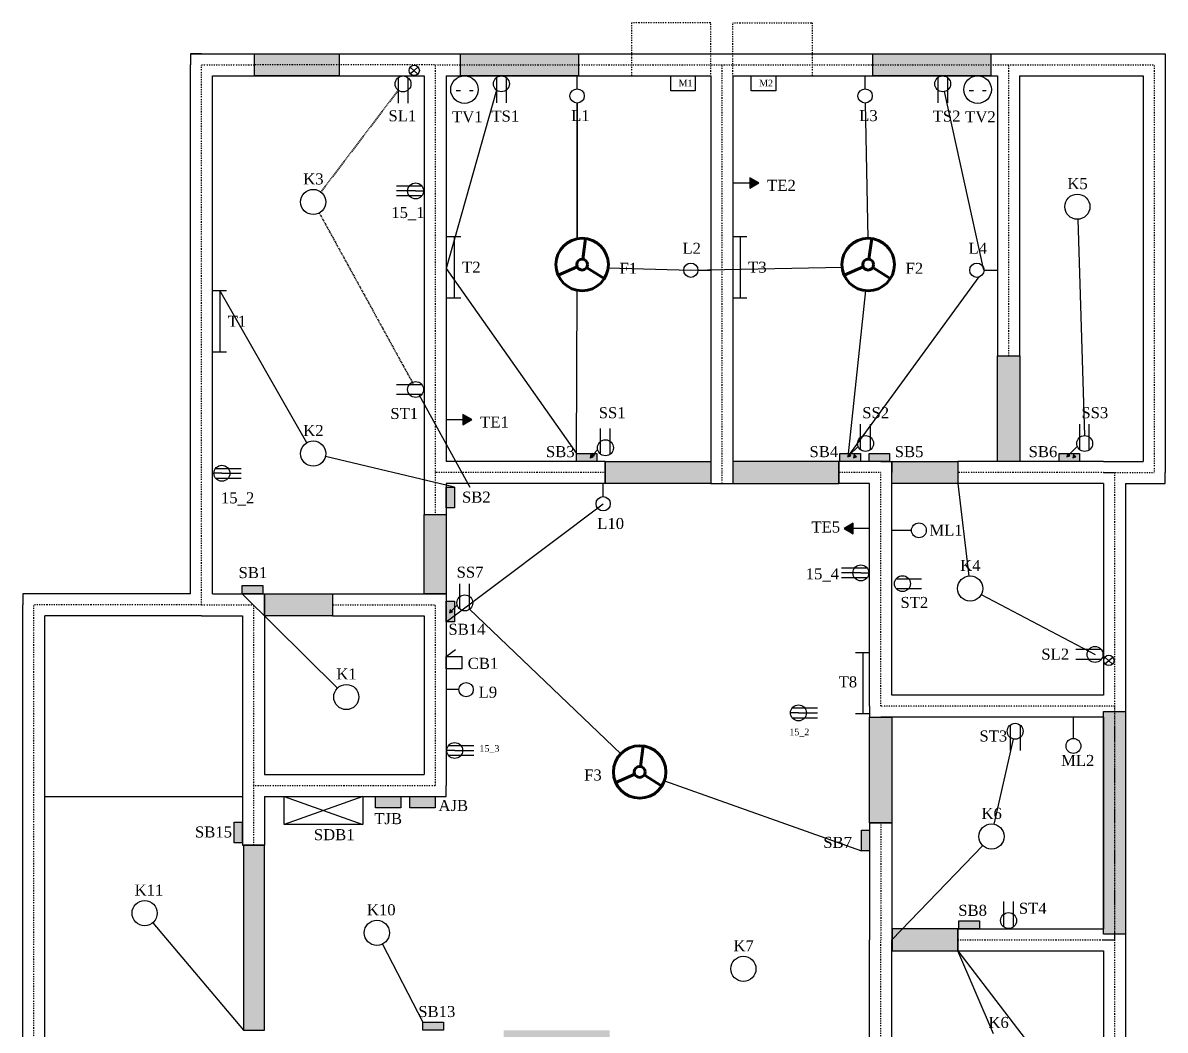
# Model space of a CAD drawing. Header units: inches. Extents: x -1325 to 3116, y -95 to 942.
# Drawn here: x 866 to 1384, y 389 to 846 of the extents above; entities that cross this region are included whole.
import ezdxf

# ---------------------------------------------------------------- set-up
doc = ezdxf.new("R2010")
doc.units = ezdxf.units.IN
doc.header["$MEASUREMENT"] = 0
doc.linetypes.add('DASHED', pattern=[0.75, 0.5, -0.25])
doc.linetypes.add('DOT', pattern=[0.25, 0, -0.25])

msp = doc.modelspace()

# ---------------------------------------------------------------- hatches: boundary and pattern name
h = msp.add_hatch(color=63)
h.set_gradient(color1=(152, 176, 79), color2=(174, 193, 118), one_color=1, tint=0.61, name='SPHERICAL')
h.paths.add_polyline_path([(971.16, 831.57), (1009.66, 831.57), (1009.66, 821.57), (971.16, 821.57)])
h.paths.add_polyline_path([(1064.59, 831.57), (1118.16, 831.57), (1118.16, 821.57), (1064.59, 821.57)])
h.paths.add_polyline_path([(1251.53, 831.57), (1305.09, 831.57), (1305.09, 821.57), (1251.53, 821.57)])
h = msp.add_hatch(color=256)
h.set_gradient(one_color=1, tint=1)
h.paths.add_polyline_path([(1199.94, 772.94), (1195.83, 775.31), (1195.83, 770.57)])
h = msp.add_hatch(color=256)
h.set_gradient(color1=(7, 8, 8), color2=(28, 33, 33), one_color=1, tint=0.12, name='SPHERICAL')
h.paths.add_polyline_path([(1199.94, 772.94), (1195.83, 775.31), (1195.83, 770.57)])
h = msp.add_hatch(color=256)
h.set_gradient(color1=(186, 167, 69), color2=(201, 186, 110), one_color=1, tint=0.61, name='SPHERICAL')
h.paths.add_polyline_path([(1308.16, 694.57), (1318.21, 694.57), (1318.21, 646.57), (1308.16, 646.57)])
h = msp.add_hatch(color=256)
h.set_gradient(one_color=1, tint=1)
h.paths.add_polyline_path([(1069.79, 665.56), (1065.69, 667.93), (1065.69, 663.19)])
h = msp.add_hatch(color=256)
h.set_gradient(color1=(7, 8, 8), color2=(28, 33, 33), one_color=1, tint=0.12, name='SPHERICAL')
h.paths.add_polyline_path([(1069.79, 665.56), (1065.69, 667.93), (1065.69, 663.19)])
h = msp.add_hatch(color=256)
h.set_gradient(color1=(131, 145, 143), color2=(117, 132, 130), one_color=1, tint=0.49, name='SPHERICAL')
h.paths.add_polyline_path([(1117.18, 650.25), (1126.5, 650.25), (1126.5, 646.57), (1117.18, 646.57)])
h = msp.add_hatch(color=256)
h.set_gradient(color1=(7, 8, 8), color2=(28, 33, 33), one_color=1, tint=0.12, name='SPHERICAL')
h.paths.add_polyline_path([(1123.68, 649.72), (1123.37, 648.3), (1124.75, 648.74)])
h = msp.add_hatch(color=256)
h.set_gradient(color1=(7, 8, 8), color2=(28, 33, 33), one_color=1, tint=0.12, name='SPHERICAL')
h.paths.add_polyline_path([(1124.27, 650.25), (1123.95, 648.83), (1125.33, 649.27)])
h = msp.add_hatch(color=256)
h.set_gradient(color1=(131, 145, 143), color2=(117, 132, 130), one_color=1, tint=0.49, name='SPHERICAL')
h.paths.add_polyline_path([(1236.68, 650.25), (1246, 650.25), (1246, 646.57), (1236.68, 646.57)])
h = msp.add_hatch(color=256)
h.set_gradient(color1=(7, 8, 8), color2=(28, 33, 33), one_color=1, tint=0.12, name='SPHERICAL')
h.paths.add_polyline_path([(1240.54, 650.1), (1240.23, 648.68), (1241.61, 649.12)])
h = msp.add_hatch(color=256)
h.set_gradient(color1=(7, 8, 8), color2=(28, 33, 33), one_color=1, tint=0.12, name='SPHERICAL')
h.paths.add_polyline_path([(1243.18, 649.72), (1242.87, 648.3), (1244.25, 648.74)])
h = msp.add_hatch(color=256)
h.set_gradient(color1=(131, 145, 143), color2=(117, 132, 130), one_color=1, tint=0.49, name='SPHERICAL')
h.paths.add_polyline_path([(1249.91, 650.25), (1259.23, 650.25), (1259.23, 646.57), (1249.91, 646.57)])
h = msp.add_hatch(color=256)
h.set_gradient(color1=(131, 145, 143), color2=(117, 132, 130), one_color=1, tint=0.49, name='SPHERICAL')
h.paths.add_polyline_path([(1336.05, 650.25), (1345.37, 650.25), (1345.37, 646.57), (1336.05, 646.57)])
h = msp.add_hatch(color=256)
h.set_gradient(color1=(7, 8, 8), color2=(28, 33, 33), one_color=1, tint=0.12, name='SPHERICAL')
h.paths.add_polyline_path([(1339.91, 650.1), (1339.6, 648.68), (1340.98, 649.12)])
h = msp.add_hatch(color=256)
h.set_gradient(color1=(7, 8, 8), color2=(28, 33, 33), one_color=1, tint=0.12, name='SPHERICAL')
h.paths.add_polyline_path([(1342.56, 649.72), (1342.24, 648.3), (1343.62, 648.74)])
h = msp.add_hatch(color=256)
h.set_gradient(color1=(186, 167, 69), color2=(201, 186, 110), one_color=1, tint=0.61, name='SPHERICAL')
h.paths.add_polyline_path([(1130.16, 646.57), (1178.16, 646.57), (1178.16, 636.57), (1130.16, 636.57)])
h = msp.add_hatch(color=256)
h.set_gradient(color1=(186, 167, 69), color2=(171, 153, 63), one_color=1, tint=0.46, name='SPHERICAL')
h.paths.add_polyline_path([(1188.16, 636.57), (1236.16, 636.57), (1236.16, 646.57), (1188.16, 646.57)])
h = msp.add_hatch(color=256)
h.set_gradient(color1=(186, 167, 69), color2=(201, 186, 110), one_color=1, tint=0.61, name='SPHERICAL')
h.paths.add_polyline_path([(1260.16, 646.57), (1290.16, 646.57), (1290.16, 636.57), (1260.16, 636.57)])
h = msp.add_hatch(color=256)
h.set_gradient(color1=(131, 145, 143), color2=(117, 132, 130), one_color=1, tint=0.49, name='SPHERICAL')
h.paths.add_polyline_path([(1061.83, 634.9), (1061.83, 625.58), (1058.16, 625.58), (1058.16, 634.9)])
h = msp.add_hatch(color=256)
h.set_gradient(color1=(186, 167, 69), color2=(201, 186, 110), one_color=1, tint=0.61, name='SPHERICAL')
h.paths.add_polyline_path([(1048.16, 622.57), (1058.16, 622.57), (1058.16, 586.57), (1048.16, 586.57)])
h.paths.add_polyline_path([(1006.54, 576.57), (975.79, 576.57), (975.79, 586.57), (1006.54, 586.57)])
h.paths.add_polyline_path([(975.79, 472.57), (966.16, 472.57), (966.16, 388.57), (975.79, 388.57)])
h.paths.add_polyline_path([(1084.16, 388.57), (1132.21, 388.57), (1132.21, 378.57), (1084.16, 378.57)])
h.paths.add_polyline_path([(1190.16, 328.57), (1142.16, 328.57), (1142.16, 318.57), (1190.16, 318.57)])
h.paths.add_polyline_path([(1202.16, 192.57), (1212.16, 192.57), (1212.16, 222.57), (1202.16, 222.57)])
h = msp.add_hatch(color=256)
h.set_gradient(one_color=1, tint=1)
h.paths.add_polyline_path([(1238.58, 616.19), (1242.68, 613.82), (1242.68, 618.56)])
h = msp.add_hatch(color=256)
h.set_gradient(color1=(7, 8, 8), color2=(28, 33, 33), one_color=1, tint=0.12, name='SPHERICAL')
h.paths.add_polyline_path([(1238.58, 616.19), (1242.68, 613.82), (1242.68, 618.56)])
h = msp.add_hatch(color=256)
h.set_gradient(color1=(131, 145, 143), color2=(117, 132, 130), one_color=1, tint=0.49, name='SPHERICAL')
h.paths.add_polyline_path([(965.65, 590.27), (974.97, 590.27), (974.97, 586.59), (965.65, 586.59)])
h = msp.add_hatch(color=256)
h.set_gradient(color1=(131, 145, 143), color2=(117, 132, 130), one_color=1, tint=0.49, name='SPHERICAL')
h.paths.add_polyline_path([(1061.83, 583.15), (1061.83, 573.84), (1058.16, 573.84), (1058.16, 583.15)])
h = msp.add_hatch(color=256)
h.set_gradient(color1=(7, 8, 8), color2=(28, 33, 33), one_color=1, tint=0.12, name='SPHERICAL')
h.paths.add_polyline_path([(1059.93, 579.35), (1059.62, 577.94), (1061, 578.38)])
h = msp.add_hatch(color=63)
h.set_gradient(color1=(152, 176, 79), color2=(174, 193, 118), one_color=1, tint=0.61, name='SPHERICAL')
h.paths.add_polyline_path([(1356.16, 533.16), (1366.16, 533.16), (1366.16, 432.16), (1356.16, 432.16)])
h.paths.add_polyline_path([(1268.23, 78.66), (1311, 78.57), (1311.02, 68.57), (1268.23, 68.57)])
h.paths.add_polyline_path([(990.42, 78.66), (1061.83, 78.57), (1061.83, 68.57), (990.42, 68.57)])
h.paths.add_polyline_path([(899.52, 78.66), (942.29, 78.57), (942.31, 68.57), (899.52, 68.57)])
h = msp.add_hatch(color=256)
h.set_gradient(color1=(186, 167, 69), color2=(201, 186, 110), one_color=1, tint=0.61, name='SPHERICAL')
h.paths.add_polyline_path([(1250.16, 530.57), (1260.16, 530.57), (1260.16, 482.57), (1250.16, 482.57)])
h.paths.add_polyline_path([(1290.16, 434.57), (1260.37, 434.57), (1260.37, 424.57), (1290.16, 424.57)])
h = msp.add_hatch(color=256)
h.set_gradient(color1=(129, 169, 10), color2=(107, 140, 8), one_color=1, tint=0.29, name='SPHERICAL')
h.paths.add_polyline_path([(1026.06, 494.56), (1037.58, 494.56), (1037.58, 489.47), (1026.06, 489.47)])
h = msp.add_hatch(color=256)
h.set_gradient(color1=(27, 71, 152), color2=(32, 85, 182), one_color=1, tint=0.42, name='SPHERICAL')
h.paths.add_polyline_path([(1041.6, 494.58), (1053.12, 494.58), (1053.12, 489.49), (1041.6, 489.49)])
h = msp.add_hatch(color=256)
h.set_gradient(color1=(131, 145, 143), color2=(117, 132, 130), one_color=1, tint=0.49, name='SPHERICAL')
h.paths.add_polyline_path([(965.65, 482.95), (965.65, 473.63), (961.98, 473.63), (961.98, 482.95)])
h = msp.add_hatch(color=256)
h.set_gradient(color1=(131, 145, 143), color2=(117, 132, 130), one_color=1, tint=0.49, name='SPHERICAL')
h.paths.add_polyline_path([(1250.07, 479.27), (1250.07, 469.96), (1246.4, 469.96), (1246.4, 479.27)])
h = msp.add_hatch(color=256)
h.set_gradient(color1=(131, 145, 143), color2=(117, 132, 130), one_color=1, tint=0.49, name='SPHERICAL')
h.paths.add_polyline_path([(1290.62, 438.2), (1299.94, 438.2), (1299.94, 434.53), (1290.62, 434.53)])
h = msp.add_hatch(color=256)
h.set_gradient(color1=(131, 145, 143), color2=(117, 132, 130), one_color=1, tint=0.49, name='SPHERICAL')
h.paths.add_polyline_path([(1047.52, 392.28), (1056.84, 392.28), (1056.84, 388.6), (1047.52, 388.6)])

# ---------------------------------------------------------------- linework, layer by layer
at = {"color": 7, "linetype": 'DOT'}
for p, q in [((1178.16, 845.57), (1142.16, 845.57)), ((1142.16, 845.57), (1142.16, 821.57)), ((1178.16, 821.57), (1178.16, 845.57)), ((1188.16, 821.57), (1188.16, 845.57)), ((1188.16, 845.57), (1224.16, 845.57)), ((1224.16, 845.57), (1224.16, 821.57))]:
    msp.add_line(p, q, dxfattribs=at)
for p, q in [((947.16, 831.57), (942.16, 831.57)), ((942.16, 831.57), (942.16, 826.57)), ((942.16, 831.57), (954.53, 831.57)), ((947.16, 831.57), (971.16, 831.57)), ((947.16, 831.57), (947.16, 831.57)), ((971.16, 831.57), (1053.16, 831.57)), ((1053.16, 831.57), (1183.16, 831.57)), ((1183.16, 831.57), (1313.16, 831.57)), ((1313.16, 831.57), (1379.16, 831.57)), ((1379.16, 831.57), (1384.16, 831.57)), ((1384.16, 831.57), (1384.16, 826.57)), ((942.16, 586.57), (942.16, 826.57)), ((1041.8, 825.47), (1045.25, 822.32)), ((1041.8, 822.52), (1043.62, 823.99)), ((1043.62, 823.99), (1045.37, 825.54)), ((1043.62, 823.99), (1043.62, 823.99)), ((1384.16, 826.57), (1384.16, 641.57)), ((952.16, 586.57), (952.16, 821.57)), ((952.16, 821.57), (971.16, 821.57)), ((971.16, 821.57), (1048.16, 821.57)), ((1036.37, 820.71), (1036.37, 809.16)), ((1040.8, 820.68), (1040.8, 809.16)), ((1048.16, 821.57), (1048.16, 641.57)), ((1058.16, 821.57), (1178.16, 821.57)), ((1058.16, 821.57), (1058.16, 646.57)), ((1080.97, 820.77), (1080.97, 809.21)), ((1085.4, 820.74), (1085.4, 809.21)), ((1117.51, 815.65), (1117.51, 821.51)), ((1178.16, 821.57), (1178.16, 641.57)), ((1188.16, 821.57), (1308.16, 821.57)), ((1188.16, 821.57), (1188.16, 641.57)), ((1248.11, 815.65), (1248.11, 821.51)), ((1281.08, 820.77), (1281.08, 809.21)), ((1285.51, 820.74), (1285.51, 809.21)), ((1308.16, 821.57), (1308.16, 694.57)), ((1318.16, 821.57), (1374.16, 821.57)), ((1318.16, 821.57), (1318.16, 694.57)), ((1374.16, 821.57), (1374.16, 646.57)), ((1062.63, 814.93), (1064.62, 814.93)), ((1068.69, 814.93), (1070.33, 814.93)), ((1295.32, 814.93), (1297.31, 814.93)), ((1301.37, 814.93), (1303.01, 814.93)), ((1188.31, 772.94), (1197.2, 772.94)), ((1047.13, 771.5), (1035.57, 771.5)), ((1044.26, 769.31), (1035.57, 769.31)), ((1047.09, 767.07), (1035.57, 767.07)), ((1044.26, 769.31), (1047.87, 769.31)), ((1058.51, 748.62), (1064.81, 748.62)), ((1061.77, 748.62), (1061.77, 720.85)), ((1188.22, 748.62), (1194.52, 748.62)), ((1191.48, 748.62), (1191.48, 720.85)), ((1058.16, 734.07), (1058.16, 711.25)), ((1172.29, 733.35), (1178.16, 733.35)), ((1302, 733.35), (1307.87, 733.35)), ((952.18, 724.08), (958.47, 724.08)), ((955.44, 724.08), (955.44, 696.31)), ((1058.51, 720.83), (1064.81, 720.83)), ((1188.22, 720.83), (1194.52, 720.83)), ((952.18, 696.29), (958.47, 696.29)), ((1308.16, 694.57), (1318.16, 694.57)), ((1047.13, 681.42), (1035.57, 681.42)), ((1047.09, 676.99), (1035.57, 676.99)), ((1058.16, 665.56), (1067.06, 665.56)), ((1246.06, 651.91), (1246.06, 663.44)), ((1250.49, 651.88), (1250.49, 663.44)), ((1345.43, 651.91), (1345.43, 663.44)), ((1349.74, 651.88), (1349.74, 663.44)), ((1128.09, 649.96), (1128.09, 661.49)), ((1132.52, 649.93), (1132.52, 661.49)), ((1244.96, 653.37), (1241.09, 649.59)), ((1344.33, 653.37), (1340.47, 649.59)), ((1126.82, 651.94), (1124.8, 649.76)), ((953.59, 643.46), (965.12, 643.46)), ((1130.16, 646.57), (1058.16, 646.57)), ((1130.16, 646.57), (1130.16, 636.57)), ((1255.16, 646.57), (1236.16, 646.57)), ((1236.16, 646.57), (1236.16, 636.57)), ((1255.16, 646.57), (1260.16, 646.57)), ((1260.16, 646.57), (1260.16, 641.57)), ((1356.16, 646.57), (1290.16, 646.57)), ((1290.16, 646.57), (1290.16, 636.57)), ((1356.16, 646.57), (1374.16, 646.57)), ((956.42, 641.22), (952.82, 641.22)), ((953.56, 639.03), (965.12, 639.03)), ((956.42, 641.22), (965.12, 641.22)), ((1048.16, 641.57), (1048.16, 636.69)), ((1048.16, 641.57), (1048.16, 622.57)), ((1178.16, 641.57), (1178.16, 636.57)), ((1188.16, 641.57), (1188.16, 636.57)), ((1260.16, 540.57), (1260.16, 641.57)), ((1384.16, 636.57), (1384.16, 641.57)), ((1130.16, 636.57), (1058.16, 636.57)), ((1058.16, 636.57), (1058.16, 622.57)), ((1129.32, 630.62), (1129.32, 636.49)), ((1178.16, 636.57), (1188.16, 636.57)), ((1250.16, 636.57), (1236.16, 636.57)), ((1250.16, 535.57), (1250.16, 636.57)), ((1356.16, 636.57), (1290.16, 636.57)), ((1356.16, 636.57), (1356.16, 540.57)), ((1366.16, 636.57), (1366.16, 535.57)), ((1366.16, 636.57), (1379.16, 636.57)), ((1379.16, 636.57), (1384.16, 636.57)), ((1048.16, 622.57), (1058.16, 622.57)), ((1250.21, 616.19), (1241.31, 616.19)), ((1269.12, 615.32), (1260.16, 615.32)), ((1249.02, 598.21), (1237.46, 598.21)), ((1246.16, 596.02), (1237.46, 596.02)), ((1246.16, 596.02), (1249.77, 596.02)), ((1064.34, 579.6), (1064.34, 591.13)), ((1068.77, 579.57), (1068.77, 591.13)), ((1248.99, 593.78), (1237.46, 593.78)), ((1262.19, 593.38), (1273.72, 593.38)), ((871.16, 586.57), (866.16, 586.57)), ((866.16, 586.57), (866.16, 581.57)), ((942.16, 586.57), (871.16, 586.57)), ((952.16, 586.57), (970.79, 586.57)), ((970.79, 586.57), (975.79, 586.57)), ((975.79, 586.57), (975.79, 581.57)), ((1006.54, 586.57), (1053.16, 586.57)), ((1006.54, 586.57), (1006.54, 576.57)), ((1053.16, 586.57), (1058.16, 586.57)), ((1058.16, 586.57), (1058.16, 581.57)), ((1262.16, 588.95), (1273.72, 588.95)), ((866.16, 499.57), (866.16, 581.57)), ((975.79, 581.57), (975.79, 504.57)), ((1058.16, 581.57), (1058.16, 499.57)), ((1063.11, 581.41), (1060.48, 578.85)), ((876.16, 499.57), (876.16, 576.57)), ((947.16, 576.57), (876.16, 576.57)), ((947.16, 576.57), (965.79, 576.57)), ((965.79, 576.57), (965.79, 504.57)), ((1006.54, 576.57), (1048.16, 576.57)), ((1048.16, 576.57), (1048.16, 504.57)), ((1058.19, 558.03), (1062.35, 561.34)), ((1243.77, 559.96), (1250.07, 559.96)), ((1247.03, 559.96), (1247.03, 532.19)), ((1355.23, 561.23), (1343.67, 561.23)), ((1355.19, 556.8), (1343.67, 556.8)), ((1356.81, 557.8), (1360.26, 554.65)), ((1356.81, 554.85), (1358.63, 556.33)), ((1358.63, 556.33), (1360.38, 557.87)), ((1358.35, 553.49), (1358.35, 553.49)), ((1063.92, 543.07), (1058.05, 543.07)), ((1356.16, 540.57), (1260.16, 540.57)), ((1215.03, 534.76), (1226.56, 534.76)), ((1250.16, 535.57), (1250.16, 530.57)), ((1366.16, 535.57), (1366.16, 429.57)), ((1217.87, 532.52), (1214.26, 532.52)), ((1215, 530.33), (1226.56, 530.33)), ((1217.87, 532.52), (1226.56, 532.52)), ((1243.77, 532.17), (1250.07, 532.17)), ((1250.16, 530.57), (1255.16, 530.57)), ((1356.16, 530.57), (1255.16, 530.57)), ((1342.58, 520.91), (1342.58, 530.57)), ((1356.16, 530.57), (1356.16, 434.57)), ((1313.93, 527.04), (1313.93, 515.48)), ((1318.36, 527.01), (1318.36, 515.48)), ((1061.99, 515.47), (1058.38, 515.47)), ((1059.13, 513.27), (1070.68, 513.27)), ((1059.16, 517.7), (1070.68, 517.7)), ((1061.99, 515.47), (1070.68, 515.47)), ((965.79, 504.57), (965.79, 499.57)), ((975.79, 504.57), (1048.16, 504.57)), ((866.16, 383.57), (866.16, 499.57)), ((876.16, 383.57), (876.16, 499.57)), ((965.79, 499.57), (965.79, 472.57)), ((1058.16, 494.57), (1058.16, 499.57)), ((876.16, 494.59), (965.79, 494.59)), ((975.79, 494.57), (1053.16, 494.57)), ((975.79, 494.57), (975.79, 472.57)), ((984.71, 494.58), (1020.34, 481.88)), ((1020.34, 494.58), (984.71, 481.88)), ((1053.16, 494.57), (1058.16, 494.57)), ((1250.16, 482.57), (1250.16, 429.57)), ((1250.16, 482.57), (1260.16, 482.57)), ((1260.16, 482.57), (1260.16, 429.57)), ((965.79, 472.57), (975.79, 472.57)), ((1310.93, 435.46), (1310.93, 446.98)), ((1315.36, 435.42), (1315.36, 446.98)), ((1290.16, 434.57), (1356.16, 434.57)), ((1290.16, 434.57), (1290.16, 424.57)), ((1250.16, 328.57), (1250.16, 429.57)), ((1260.16, 328.57), (1260.16, 429.57)), ((1356.16, 429.57), (1361.16, 429.57)), ((1366.16, 429.57), (1366.16, 323.57)), ((1290.16, 424.57), (1356.16, 424.57)), ((1356.16, 424.57), (1356.16, 328.57))]:
    msp.add_line(p, q)
at = {"color": 0, "linetype": 'DOT'}
for p, q in [((947.16, 581.57), (947.16, 826.57)), ((947.16, 826.57), (971.16, 826.57)), ((1053.16, 826.57), (971.16, 826.57)), ((1053.16, 826.57), (1053.16, 641.57)), ((1053.16, 826.57), (1183.16, 826.57)), ((1183.16, 826.57), (1183.16, 641.57)), ((1183.16, 826.57), (1313.16, 826.57)), ((1313.16, 826.57), (1379.16, 826.57)), ((1313.16, 826.57), (1313.16, 694.57)), ((1379.16, 826.57), (1379.16, 641.57)), ((1130.16, 641.57), (1053.16, 641.57)), ((1053.16, 641.57), (1053.16, 622.57)), ((1255.16, 641.57), (1236.16, 641.57)), ((1255.16, 535.57), (1255.16, 641.57)), ((1356.16, 641.57), (1290.16, 641.57)), ((1361.16, 641.57), (1361.16, 535.57)), ((1361.16, 641.57), (1379.16, 641.57)), ((871.16, 499.57), (871.16, 581.57)), ((947.16, 581.57), (871.16, 581.57)), ((947.16, 581.57), (970.79, 581.57)), ((970.79, 581.57), (970.79, 499.57)), ((1006.54, 581.57), (1053.16, 581.57)), ((1053.16, 581.57), (1053.16, 499.57)), ((1361.16, 535.57), (1255.16, 535.57)), ((871.16, 383.57), (871.16, 499.57)), ((970.79, 499.57), (1053.16, 499.57)), ((970.79, 499.57), (970.79, 472.57)), ((1255.16, 482.57), (1255.16, 429.57)), ((1255.16, 323.57), (1255.16, 429.57)), ((1290.16, 429.57), (1356.16, 429.57)), ((1361.16, 429.57), (1361.16, 323.57))]:
    msp.add_line(p, q, dxfattribs=at)
at = {"color": 1, "linetype": 'DASHED'}
for p, q in [((1036.38, 814.98), (1001.29, 768.84)), ((1000.58, 759.3), (1043.33, 681.42))]:
    msp.add_line(p, q, dxfattribs=at)
at = {"color": 1}
for p, q in [((1080.97, 815.04), (1058.16, 734.07)), ((1302, 733.35), (1284.05, 814.38)), ((1117.51, 809.17), (1117.53, 747.6)), ((1117.53, 747.6), (1117.51, 809.17)), ((1248.16, 809.17), (1249.27, 747.81)), ((1344.52, 756.45), (1347.56, 658.35)), ((1058.16, 734.07), (1117.18, 650.25)), ((1131.58, 734.45), (1169.06, 733.35)), ((1169.06, 733.35), (1237.64, 734.68)), ((1240.23, 648.68), (1299.76, 730.27)), ((995, 655.11), (955.44, 724.08)), ((1117.18, 650.25), (1117.49, 724.23)), ((1248.23, 724.08), (1240.23, 648.68)), ((1045.76, 676.99), (1068.86, 634.9)), ((1061.83, 634.9), (1003.38, 648.84)), ((1290.16, 636.57), (1295.08, 594.61)), ((1058.16, 573.84), (1129.32, 627.39)), ((965.65, 586.59), (1008.78, 543.73)), ((1300.79, 586.28), (1352.36, 559.04)), ((1068.77, 579.57), (1137.28, 513.95)), ((1306.65, 482.03), (1315.33, 520.66)), ((1157.08, 501.73), (1246.4, 469.96)), ((1260.16, 429.57), (1301.44, 472.36)), ((925.06, 437.33), (966.16, 388.57)), ((1029.31, 427.65), (1047.52, 392.28)), ((1306.3, 386.88), (1290.16, 424.57)), ((1290.16, 424.57), (1349.5, 347.16))]:
    msp.add_line(p, q, dxfattribs=at)
at = {"lineweight": 70}
for p, q in [((1120.11, 738.35), (1121.36, 747.7)), ((1249.82, 738.35), (1251.07, 747.7)), ((1117.53, 734.86), (1108.9, 731.08)), ((1121.83, 734.55), (1129.81, 729.53)), ((1247.25, 734.86), (1238.61, 731.08)), ((1251.54, 734.55), (1259.53, 729.53)), ((1146.21, 508.16), (1147.46, 517.51)), ((1143.64, 504.67), (1135, 500.88)), ((1147.93, 504.36), (1155.92, 499.34))]:
    msp.add_line(p, q, dxfattribs=at)
at = {"color": 4, "linetype": 'DOT'}
msp.add_line((1183.16, 641.57), (1183.16, 636.57), dxfattribs=at)
at = {"color": 0}
msp.add_line((1356.16, 641.57), (1361.16, 641.57), dxfattribs=at)
at = {"linetype": 'DASHED'}
msp.add_line((1361.16, 535.57), (1361.16, 429.57), dxfattribs=at)
for points in [[(971.16, 831.57), (1009.66, 831.57), (1009.66, 821.57), (971.16, 821.57)], [(1064.59, 831.57), (1118.16, 831.57), (1118.16, 821.57), (1064.59, 821.57)], [(1251.53, 831.57), (1305.09, 831.57), (1305.09, 821.57), (1251.53, 821.57)], [(1159.95, 821.59), (1171.05, 821.59), (1171.05, 814.74), (1159.95, 814.74)], [(1196.46, 821.59), (1207.56, 821.59), (1207.56, 814.74), (1196.46, 814.74)], [(1199.94, 772.94), (1195.83, 775.31), (1195.83, 770.57)], [(1308.16, 694.57), (1318.21, 694.57), (1318.21, 646.57), (1308.16, 646.57)], [(1069.79, 665.56), (1065.69, 667.93), (1065.69, 663.19)], [(1117.18, 650.25), (1126.5, 650.25), (1126.5, 646.57), (1117.18, 646.57)], [(1123.68, 649.72), (1123.37, 648.3), (1124.75, 648.74)], [(1124.27, 650.25), (1123.95, 648.83), (1125.33, 649.27)], [(1236.68, 650.25), (1246, 650.25), (1246, 646.57), (1236.68, 646.57)], [(1240.54, 650.1), (1240.23, 648.68), (1241.61, 649.12)], [(1243.18, 649.72), (1242.87, 648.3), (1244.25, 648.74)], [(1249.91, 650.25), (1259.23, 650.25), (1259.23, 646.57), (1249.91, 646.57)], [(1336.05, 650.25), (1345.37, 650.25), (1345.37, 646.57), (1336.05, 646.57)], [(1339.91, 650.1), (1339.6, 648.68), (1340.98, 649.12)], [(1342.56, 649.72), (1342.24, 648.3), (1343.62, 648.74)], [(1130.16, 646.57), (1178.16, 646.57), (1178.16, 636.57), (1130.16, 636.57)], [(1188.16, 636.57), (1236.16, 636.57), (1236.16, 646.57), (1188.16, 646.57)], [(1260.16, 646.57), (1290.16, 646.57), (1290.16, 636.57), (1260.16, 636.57)], [(1061.83, 634.9), (1061.83, 625.58), (1058.16, 625.58), (1058.16, 634.9)], [(1048.16, 622.57), (1058.16, 622.57), (1058.16, 586.57), (1048.16, 586.57)], [(1238.58, 616.19), (1242.68, 613.82), (1242.68, 618.56)], [(965.65, 590.27), (974.97, 590.27), (974.97, 586.59), (965.65, 586.59)], [(1006.54, 576.57), (975.79, 576.57), (975.79, 586.57), (1006.54, 586.57)], [(1061.83, 583.15), (1061.83, 573.84), (1058.16, 573.84), (1058.16, 583.15)], [(1059.93, 579.35), (1059.62, 577.94), (1061, 578.38)], [(1058.19, 558.03), (1065.23, 558.03), (1065.23, 552.49), (1058.19, 552.49)], [(1250.16, 530.57), (1260.16, 530.57), (1260.16, 482.57), (1250.16, 482.57)], [(1356.16, 533.16), (1366.16, 533.16), (1366.16, 432.16), (1356.16, 432.16)], [(984.71, 494.58), (1020.34, 494.58), (1020.34, 481.88), (984.71, 481.88)], [(1026.06, 494.56), (1037.58, 494.56), (1037.58, 489.47), (1026.06, 489.47)], [(1041.6, 494.58), (1053.12, 494.58), (1053.12, 489.49), (1041.6, 489.49)], [(965.65, 482.95), (965.65, 473.63), (961.98, 473.63), (961.98, 482.95)], [(1250.07, 479.27), (1250.07, 469.96), (1246.4, 469.96), (1246.4, 479.27)], [(975.79, 472.57), (966.16, 472.57), (966.16, 388.57), (975.79, 388.57)], [(1290.62, 438.2), (1299.94, 438.2), (1299.94, 434.53), (1290.62, 434.53)], [(1290.16, 434.57), (1260.37, 434.57), (1260.37, 424.57), (1290.16, 424.57)], [(1047.52, 392.28), (1056.84, 392.28), (1056.84, 388.6), (1047.52, 388.6)]]:
    msp.add_lwpolyline(points, close=True)
for centre, radius in [((1043.62, 823.99), 2.34), ((1038.56, 817.85), 3.61), ((1066.42, 815.28), 6.26), ((1083.16, 817.9), 3.61), ((1283.27, 817.9), 3.61), ((1299.1, 815.28), 6.26), ((1117.51, 812.41), 3.24), ((1248.11, 812.41), 3.24), ((1044.26, 769.31), 3.61), ((997.83, 764.3), 5.71), ((1344.35, 762.15), 5.71), ((1169.06, 733.35), 3.24), ((1298.77, 733.35), 3.24), ((1044.26, 679.22), 3.61), ((1044.26, 679.22), 3.61), ((1248.29, 654.74), 3.61), ((1248.29, 654.74), 3.61), ((1347.67, 654.74), 3.61), ((1347.67, 654.74), 3.61), ((997.83, 650.16), 5.71), ((1130.33, 652.79), 3.61), ((1130.33, 652.79), 3.61), ((956.42, 641.22), 3.61), ((956.42, 641.22), 3.61), ((1129.32, 627.39), 3.24), ((1272.48, 615.32), 3.37), ((1246.16, 596.02), 3.61), ((1246.16, 596.02), 3.61), ((1265.02, 591.15), 3.61), ((1295.74, 588.94), 5.71), ((1066.58, 582.43), 3.61), ((1066.58, 582.43), 3.61), ((1352.36, 559.04), 3.61), ((1352.36, 559.04), 3.61), ((1358.63, 556.33), 2.34), ((1012.83, 539.71), 5.71), ((1067.16, 543.07), 3.24), ((1217.87, 532.52), 3.61), ((1217.87, 532.52), 3.61), ((1316.13, 524.18), 3.61), ((1316.13, 524.18), 3.61), ((1061.99, 515.47), 3.61), ((1061.99, 515.47), 3.61), ((1342.58, 517.54), 3.37), ((1305.4, 476.46), 5.71), ((921.38, 441.69), 5.71), ((1313.16, 438.29), 3.61), ((1026.7, 432.72), 5.71), ((1192.9, 416.41), 5.71)]:
    msp.add_circle(centre, radius)
at = {"lineweight": 70}
for centre, radius in [((1119.77, 735.91), 11.9), ((1249.48, 735.91), 11.9), ((1119.77, 735.91), 2.47), ((1249.48, 735.91), 2.47), ((1145.87, 505.72), 11.9), ((1145.87, 505.72), 2.47)]:
    msp.add_circle(centre, radius, dxfattribs=at)

# ---------------------------------------------------------------- texts
at = {"char_height": 3, "attachment_point": 1}
for s, insert in [('{\\fTimes New Roman|b0|i0|c0|p18;M1}', (1163.54, 819.76)), ('{\\fTimes New Roman|b0|i0|c0|p18;M2}', (1200.05, 819.76))]:
    msp.add_mtext(s, dxfattribs=dict(at, insert=insert))
at = {"width": 3.202, "attachment_point": 1}
for s, insert, char_height in [('{\\fTimes New Roman|b0|i0|c0|p18;SL1}', (1031.95, 805.89), 5), ('{\\fTimes New Roman|b0|i0|c0|p18;TV1}', (1060.79, 805.46), 5), ('{\\fTimes New Roman|b0|i0|c0|p18;TS1}', (1078.64, 805.77), 5), ('{\\fTimes New Roman|b0|i0|c0|p18;L1}', (1114.81, 805.97), 5), ('{\\fTimes New Roman|b0|i0|c0|p18;L3}', (1245.41, 805.97), 5), ('{\\fTimes New Roman|b0|i0|c0|p18;TS2}', (1278.75, 805.77), 5), ('{\\fTimes New Roman|b0|i0|c0|p18;TV2}', (1293.48, 805.46), 5), ('{\\fTimes New Roman|b0|i0|c0|p18;K3}', (993.31, 777.26), 5), ('{\\fTimes New Roman|b0|i0|c0|p18;TE2}', (1203.67, 774.35), 5), ('{\\fTimes New Roman|b0|i0|c0|p18;K5}', (1339.82, 775.12), 5), ('{\\fTimes New Roman|b0|i0|c0|p18;15_1}', (1033.24, 762.02), 5), ('{\\fTimes New Roman|b0|i0|c0|p18;L2}', (1165.26, 745.79), 5), ('{\\fTimes New Roman|b0|i0|c0|p18;L4}', (1294.97, 745.79), 5), ('{\\fTimes New Roman|b0|i0|c0|p18;\\C5;T2}', (1065.36, 737.21), 5), ('{\\fTimes New Roman|b0|i0|c0|p18;F1}', (1136.73, 736.71), 5), ('{\\fTimes New Roman|b0|i0|c0|p18;\\C5;T3}', (1195.07, 737.21), 5), ('{\\fTimes New Roman|b0|i0|c0|p18;F2}', (1266.44, 736.71), 5), ('{\\fTimes New Roman|b0|i0|c0|p18;\\C5;T1}', (959.03, 712.68), 5), ('{\\fTimes New Roman|b0|i0|c0|p18;ST1}', (1032.81, 670.84), 5), ('{\\fTimes New Roman|b0|i0|c0|p18;SS1}', (1127.3, 671.21), 5), ('{\\fTimes New Roman|b0|i0|c0|p18;SS2}', (1246.8, 671.21), 5), ('{\\fTimes New Roman|b0|i0|c0|p18;SS3}', (1346.18, 671.21), 5), ('{\\fTimes New Roman|b0|i0|c0|p18;K2}', (993.31, 663.13), 5), ('{\\fTimes New Roman|b0|i0|c0|p18;TE1}', (1073.52, 666.97), 5), ('{\\fTimes New Roman|b0|i0|c0|p18;SB3}', (1103.38, 653.54), 5), ('{\\fTimes New Roman|b0|i0|c0|p18;SB4}', (1222.87, 653.54), 5), ('{\\fTimes New Roman|b0|i0|c0|p18;SB5}', (1261.53, 653.54), 5), ('{\\fTimes New Roman|b0|i0|c0|p18;SB6}', (1322.25, 653.54), 5), ('{\\fTimes New Roman|b0|i0|c0|p18;15_2}', (956, 632.57), 5), ('{\\fTimes New Roman|b0|i0|c0|p18;SB2}', (1065.3, 632.92), 5), ('{\\fTimes New Roman|b0|i0|c0|p18;L10}', (1126.62, 620.95), 5), ('{\\fTimes New Roman|b0|i0|c0|p18;TE5}', (1223.77, 619.35), 5), ('{\\fTimes New Roman|b0|i0|c0|p18;ML1}', (1277.24, 617.92), 5), ('{\\fTimes New Roman|b0|i0|c0|p18;K4}', (1291.22, 601.91), 5), ('{\\fTimes New Roman|b0|i0|c0|p18;SB1}', (963.98, 598.67), 5), ('{\\fTimes New Roman|b0|i0|c0|p18;SS7}', (1062.87, 598.87), 5), ('{\\fTimes New Roman|b0|i0|c0|p18;15_4}', (1221.17, 598.11), 5), ('{\\fTimes New Roman|b0|i0|c0|p18;ST2}', (1264.14, 585.14), 5), ('{\\fTimes New Roman|b0|i0|c0|p18;SB14}', (1059.14, 572.95), 5), ('{\\fTimes New Roman|b0|i0|c0|p18;SL2}', (1328.01, 561.68), 5), ('{\\fTimes New Roman|b0|i0|c0|p18;CB1}', (1067.88, 557.51), 5), ('{\\fTimes New Roman|b0|i0|c0|p18;K1}', (1008.3, 552.68), 5), ('{\\fTimes New Roman|b0|i0|c0|p18;\\C5;T8}', (1236.09, 549.1), 5), ('{\\fTimes New Roman|b0|i0|c0|p18;L9}', (1072.86, 544.43), 5), ('{\\fTimes New Roman|b0|i0|c0|p18;15_2}', (1213.72, 525.38), 3), ('{\\fTimes New Roman|b0|i0|c0|p18;ST3}', (1299.94, 524.54), 5), ('{\\fTimes New Roman|b0|i0|c0|p18;15_3}', (1073.2, 517.9), 3), ('{\\fTimes New Roman|b0|i0|c0|p18;ML2}', (1336.94, 513.46), 5), ('{\\fTimes New Roman|b0|i0|c0|p18;F3}', (1120.68, 506.84), 5), ('{\\fTimes New Roman|b0|i0|c0|p18;AJB}', (1054.63, 493.01), 5), ('{\\fTimes New Roman|b0|i0|c0|p18;TJB}', (1025.53, 487.05), 5), ('{\\fTimes New Roman|b0|i0|c0|p18;K6}', (1300.87, 489.43), 5), ('{\\fTimes New Roman|b0|i0|c0|p18;SB15}', (944.21, 481), 5), ('{\\fTimes New Roman|b0|i0|c0|p18;SDB1}', (998.12, 479.78), 5), ('{\\fTimes New Roman|b0|i0|c0|p18;SB7}', (1229.15, 476.28), 5), ('{\\fTimes New Roman|b0|i0|c0|p18;K11}', (916.85, 454.66), 5), ('{\\fTimes New Roman|b0|i0|c0|p18;K10}', (1022.18, 445.69), 5), ('{\\fTimes New Roman|b0|i0|c0|p18;SB8}', (1290.34, 445.45), 5), ('{\\fTimes New Roman|b0|i0|c0|p18;ST4}', (1317.81, 446.38), 5), ('{\\fTimes New Roman|b0|i0|c0|p18;K7}', (1188.37, 429.38), 5), ('{\\fTimes New Roman|b0|i0|c0|p18;SB13}', (1045.49, 399.54), 5), ('{\\fTimes New Roman|b0|i0|c0|p18;K6}', (1304.02, 394.6), 5)]:
    msp.add_mtext(s, dxfattribs=dict(at, insert=insert, char_height=char_height))

doc.saveas('drawing.dxf')
